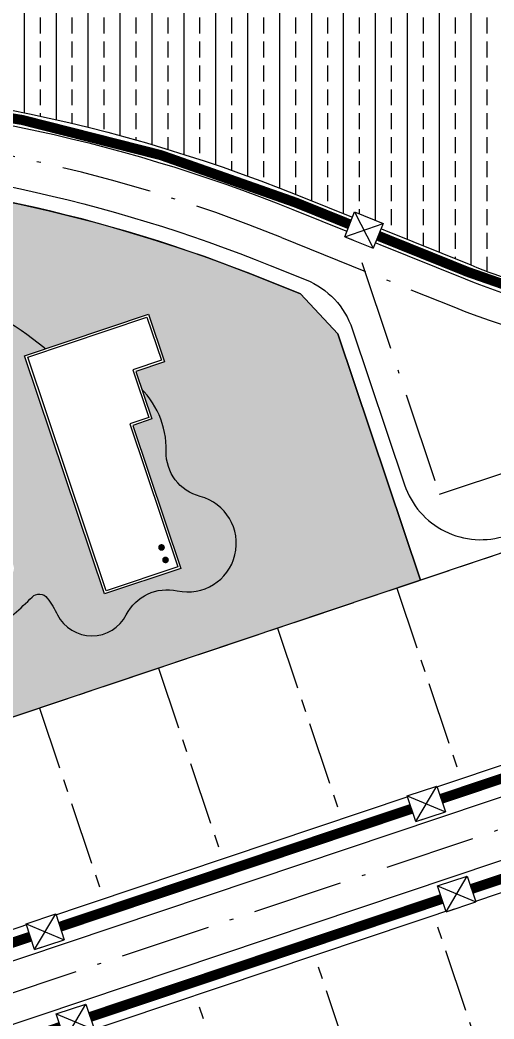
# Model space of a CAD drawing. Header units: metres. Extents: x 566631 to 571261, y 2062953 to 2068466.
# Drawn here: x 568394.4 to 568441.6, y 2066105.5 to 2066204.8 of the extents above; entities that cross this region are included whole.
import ezdxf

# ---------------------------------------------------------------- set-up
doc = ezdxf.new("R2010")
doc.units = ezdxf.units.M
doc.linetypes.add('ACAD_ISO10W100', pattern=[18.5, 12, -3, 0.5, -3])
doc.linetypes.add('CENTER', pattern=[2, 1.25, -0.25, 0.25, -0.25])
for name, color, linetype in [('bonen', 34, 'CONTINUOUS'), ('BoThamCo', 94, 'CONTINUOUS'), ('ChiaLo', 128, 'CENTER'), ('D-TT', 2, 'CONTINUOUS'), ('ddc', 32, 'CONTINUOUS'), ('hacth sdd', 8, 'CONTINUOUS'), ('hatchViaHe+LogDg', 129, 'CONTINUOUS'), ('LogDg', 7, 'CONTINUOUS'), ('nha', 20, 'CONTINUOUS'), ('TimDg', 222, 'CONTINUOUS'), ('TTLL', 170, 'CONTINUOUS'), ('ViaHeS', 32, 'CONTINUOUS')]:
    doc.layers.add(name, color=color, linetype=linetype)
doc.styles.get("Standard").update_dxf_attribs({"font": 'VHARIALN.TTF'})
doc.linetypes.add('Thong tin', pattern='A,12.7,-5.08,["TTLL",Standard,S=2.54,R=0,X=-2.54,Y=-1.27],-9.08', length=26.86)

# ---------------------------------------------------------------- blocks, each defined once
blk = doc.blocks.new('nhatre')
at = {"color": 240}
for points in [[(0, 3.2585489861958195e-11), (-5.72682454592454, 17.06468518970329), (-29.148342501028296, 9.204538785240878), (-30.13095585487346, 10.165649043141187), (-31.679726466635415, 11.208089421734577), (-33.43674096614461, 11.91259333731022), (-35.86016841100849, 12.248005630702231), (-37.12036549889389, 12.158564450794636), (-38.698956537384554, 11.784369883453422), (-39.607023512558214, 11.423175312895332), (-41.3168657860526, 10.384956505743425), (-42.72197435360165, 9.028776057731207), (-43.640983070902294, 7.692526915817027), (-44.26104730749153, 6.331743787384312), (-44.52949280790493, 5.4362482580925615), (-44.75978875986312, 3.9654140881641027), (-50.2846136521548, 2.111309986135737), (-44.55778910595586, -14.95337520353496)], [(21.362674484727904, 2.7657449846759263), (33.68716934372356, 6.90178493433632), (35.2779539400506, 2.1615946044986742), (32.43383974164166, 1.2071238464796537), (34.02462433776616, -3.5330664837630685), (32.128548205729835, -4.169380322172358), (36.90090199410333, -18.389951313710693), (29.316597465249128, -20.935206667752944)]]:
    blk.add_wipeout(points, dxfattribs=at).dxf.layer = 'nha'
at = {"layer": 'nha', "color": 240, "linetype": 'Continuous'}
blk.add_lwpolyline([(-5.726824545999989, 17.06468518963084), (0, 0), (-44.5577891060384, -14.95337520353496), (-50.2846136521548, 2.111309986095876), (-44.75978875986766, 3.965414087986574, -0.6661001627274635), (-29.1483425013721, 9.20453878538683), (-5.726824545999989, 17.06468518963084)], format="xyb", close=True, dxfattribs=at)
at = {"layer": 'nha', "color": 10, "ltscale": 3}
blk.add_lwpolyline([(-6.041765119414777, 16.43158769677393), (-0.6330974926240742, 0.3149405734147877), (-44.24284853262361, -14.32027771067806), (-49.65151615953073, 1.796369412681088), (-44.27830800216179, 3.599591682897881, -0.6947976124291555), (-29.31166633975226, 8.622323124203831)], format="xyb", close=True, dxfattribs=at)
at = {"layer": 'nha', "const_width": 0.331751152141547}
for points in [[(-7.165862123947591, 14.81035192543641, -1), (-6.834112219279632, 14.80944195715711, -1)], [(-8.487478835042566, 14.27469657780603, -1), (-8.155728930374607, 14.27378660952672, -1)], [(-6.3456094362773, 13.21727400366217, -1), (-6.013859531609342, 13.21636403538287, -1)], [(34.81178679759614, -16.31168329762295, -1), (35.1435367022641, -16.31259326590225, -1)], [(35.20997053047176, -17.54902250692248, -1), (35.54172043513972, -17.54993247520179, -1)]]:
    blk.add_lwpolyline(points, format="xyb", close=True, dxfattribs=at)
at = {"layer": 'nha', "color": 240, "linetype": 'Continuous'}
blk.add_lwpolyline([(21.3626744847279, 2.765744984615594), (33.68716934369877, 6.90178493433632), (35.27795393986162, 2.16159460414201), (32.43383974162862, 1.20712384628132), (34.02462433767505, -3.53306648414582), (32.12854820571374, -4.169380322564393), (36.90090199408587, -18.38995131384581), (29.31659746530931, -20.93520666752011)], close=True, dxfattribs=at)
at = {"layer": 'nha', "color": 10, "ltscale": 3}
blk.add_lwpolyline([(21.67922323115636, 2.608274698024616), (33.52969905699138, 6.585236188024282), (34.96140519343317, 2.319064890732989), (32.11729099531658, 1.364594132872298), (33.70807559136301, -3.375596197554842), (31.81199945928529, -4.011910035973415), (36.58435324765742, -18.23248102725483), (29.47406775213312, -20.61865792120807)], close=True, dxfattribs=at)
blk = doc.blocks.new('hgtc')
at = {"color": 11, "linetype": 'Continuous'}
blk.add_wipeout([(-1.53, 1.3274999999999988), (1.529999999984283, 1.327500000188592), (1.5299999999999996, -1.3275), (-1.53, -1.3275), (-1.5299999999842842, 1.327500000188592)], dxfattribs=at).dxf.layer = 'D-TT'
at = {"layer": 'D-TT', "color": 11, "linetype": 'Continuous'}
for p, q in [((-1.53, -1.3275), (-1.53, 1.3275)), ((-1.53, 1.3275), (1.53, 1.3275)), ((-1.53, 1.3275), (1.53, -1.3275)), ((-1.53, -1.3275), (1.53, 1.3275)), ((1.53, 1.3275), (1.53, -1.3275)), ((-1.53, -1.3275), (1.53, -1.3275))]:
    blk.add_line(p, q, dxfattribs=at)
at = {"layer": 'D-TT', "color": 11, "linetype": 'Continuous', "flags": 128}
for points in [[(-1.53, -1.3275), (-1.53, 1.3275), (-1.405566792644095, 1.3275)], [(-1.53, -1.3275), (-0.6722961259656586, -1.3275)]]:
    blk.add_lwpolyline(points, dxfattribs=at)

msp = doc.modelspace()

# ---------------------------------------------------------------- hatches: boundary and pattern name
at = {"layer": 'hacth sdd'}
h = msp.add_hatch(dxfattribs=at)
h.set_pattern_fill('BRASS', color=57, scale=0.5, angle=90, style=0)
h.set_pattern_definition([(90, (0, 0), (-3.175, 1.944126793646423e-16), []), (90, (-1.5875, 9.720633968232115e-17), (-3.175, 1.944126793646423e-16), [1.5875, -0.79375])])
edge = h.paths.add_edge_path()
edge.add_arc((568362.6608756616, 2066039.89819789), 158.9999999984955, 68.04193819016302, 91.08982622721192, ccw=False)
edge.add_line((568422.1154009642, 2066187.363988569), (568439.2489703782, 2066180.456161123))
edge.add_arc((568466.1717742933, 2066247.233122951), 72.00000001077537, 248.0419381899477, 264.4175734889104)
edge.add_line((568459.1677839415, 2066175.57459854), (568462.792557461, 2066180.071247777))
edge.add_line((568462.792557461, 2066180.071247777), (568442.8193369394, 2066250.431781298))
edge.add_arc((568439.9333630746, 2066249.612540887), 2.99999999997964, 15.8476354853459, 102.1474274815799)
edge.add_line((568439.3020794753, 2066252.545369047), (568382.4170585736, 2066240.30101692))
edge.add_arc((568394.5166608976, 2066184.088477182), 57.50000000198335, 102.1474274855162, 106.3082708447022)
edge.add_line((568378.3703586068, 2066239.274951273), (568349.8913585803, 2066230.942646106))
edge.add_arc((568350.7337743518, 2066228.063351805), 3.000000000099583, 106.3082708397683, 198.6598397999182)
edge.add_line((568347.891470037, 2066227.103504847), (568356.7373460908, 2066200.909045969))
edge.add_arc((568359.5796504054, 2066201.868892927), 3.000000000023455, 198.6598398090555, 271.0898262283638)
h = msp.add_hatch(dxfattribs=at)
h.set_pattern_fill('CROSS', color=64, scale=0.05, style=0)
h.set_pattern_definition([(0, (568315.8228123774, 2066116.215882798), (0.3175, 0.3175), [0.15875, -0.4762500000000001]), (90, (568315.9021873773, 2066116.136507798), (-0.3175, 0.3175), [0.15875, -0.4762500000000001])])
edge = h.paths.add_edge_path()
edge.add_arc((568374.4880133285, 2066179.915038238), 0.999999999925379, 201.6188771854548, 284.42378129806355, ccw=False)
edge.add_arc((568393.8367259139, 2066187.583110557), 21.81278481597848, 174.6951286511652, 201.6188771869461, ccw=False)
edge.add_arc((568362.6608756605, 2066039.89819789), 149.9999999993187, 68.04193818978592, 86.385488736696, ccw=False)
edge.add_line((568418.7500504754, 2066179.016868342), (568422.2952116318, 2066177.587547868))
edge.add_line((568422.2952116318, 2066177.587547868), (568426.0320557985, 2066173.621650174))
edge.add_line((568426.0320557985, 2066173.621650174), (568434.2603601395, 2066149.103102051))
edge.add_line((568434.2603601395, 2066149.103102051), (568336.2636363328, 2066116.215882798))
edge.add_line((568336.2636363328, 2066116.215882798), (568315.8228123774, 2066177.125069558))
edge.add_line((568315.8228123774, 2066177.125069558), (568318.990510796, 2066183.400460005))
edge.add_arc((568362.6608756612, 2066039.898197889), 149.9999999990693, 92.148045374503, 106.925964897554, ccw=False)
edge.add_arc((568349.3423965086, 2066195.934527059), 9.846460166585176, 258.6155566578858, 321.4094825524702, ccw=False)
edge.add_arc((568344.6647278566, 2066172.703060909), 13.85125287745285, 78.615770872449, 89.99949505888881)
edge.add_arc((568344.6647278557, 2066172.703060909), 13.8512528772257, 89.99949505503636, 90.00050494496362)
edge.add_arc((568344.6647278556, 2066172.703060909), 13.85125287722569, 90.00050494448207, 119.2967448274512)
edge.add_arc((568329.9419140731, 2066198.942299432), 16.23626752430303, 261.5318492058121, 299.2967448275052, ccw=False)
edge.add_arc((568326.9089768719, 2066178.570987017), 4.35958345465691, 81.53184920617153, 145.0893425953785)
edge.add_arc((568316.7063602204, 2066185.69125266), 8.081942551472041, 286.12875255873865, 325.0893425965369, ccw=False)
edge.add_arc((568319.4292059185, 2066176.275543318), 1.719560961607053, 106.1294375398203, 253.871127274707)
edge.add_arc((568317.1188946032, 2066168.286394373), 6.596931041727926, 22.228567689825923, 73.87112726951273, ccw=False)
edge.add_line((568323.2255554398, 2066170.782029081), (568328.952379986, 2066153.717343891))
edge.add_arc((568332.9652271938, 2066152.931076081), 4.089151474593239, 168.9140453128819, 271.2777652626581)
edge.add_arc((568333.0787120268, 2066147.843190084), 0.9999999999690166, -4.595597125722179, 91.27776526718219, ccw=False)
edge.add_arc((568348.5533639737, 2066146.599412506), 14.52455588873749, 175.4047430773319, 217.2691016131653)
edge.add_arc((568329.4589439828, 2066132.069628849), 9.469432689333168, -15.422540864328425, 37.26910161480458, ccw=False)
edge.add_arc((568343.5422691569, 2066128.184473237), 5.139964358086176, 164.5774591382792, 359.7117980665705)
edge.add_arc((568357.1420989688, 2066128.116064528), 8.460037504624259, 115.26933780174741, 179.7117980690453, ccw=False)
edge.add_arc((568353.9576030927, 2066134.862259425), 0.9999999998138417, 18.458390658384985, 115.2693377985058, ccw=False)
edge.add_arc((568359.0301493582, 2066136.555414461), 4.347663002698145, 198.4583906798744, 292.508034392715)
edge.add_arc((568370.0962805636, 2066109.850188786), 24.55957377602217, 87.56829640733389, 112.50820035247821, ccw=False)
edge.add_arc((568371.2920473401, 2066138.007916837), 3.623532993059924, 267.5682964077096, 324.5494564873241)
edge.add_arc((568376.6876863749, 2066134.166267619), 2.999999999957422, 100.3488029838307, 144.5494564870738, ccw=False)
edge.add_arc((568369.5951083755, 2066173.006119623), 36.48213224235558, 280.348802984416, 283.7268595787393)
edge.add_arc((568378.9639645134, 2066134.651676581), 2.999999999960219, 49.56388716645512, 103.72685958206472, ccw=False)
edge.add_arc((568384.8013623592, 2066141.501843469), 6.000000000142632, 229.5638871653588, 361.9665655720671)
edge.add_arc((568393.7960603874, 2066141.81072432), 2.999999999987572, 127.80381038913399, 181.9672172630626, ccw=False)
edge.add_arc((568369.5951083753, 2066173.006119623), 36.48213224231846, 307.8038103902164, 315.4814870023857)
edge.add_arc((568396.3207659562, 2066146.725909116), 0.999999999977422, 35.93881739166562, 135.4814870014953, ccw=False)
edge.add_arc((568387.0234632253, 2066139.986180186), 12.48319572723816, 27.010560487385987, 35.93881739130097, ccw=False)
edge.add_arc((568401.5632922717, 2066147.398012035), 3.836788343122747, 207.0111317779231, 332.9890956245673)
edge.add_arc((568409.0652830085, 2066143.573792803), 4.583693694569495, 77.51633097615138, 152.9894806377173, ccw=False)
edge.add_arc((568411.0995026837, 2066152.761957682), 4.826961092639358, 257.5163309791333, 435.2020956942576)
edge.add_arc((568413.4923890344, 2066161.820060818), 4.541877549947676, 178.5995451841966, 255.2022577865386, ccw=False)
edge.add_arc((568400.445101288, 2066162.139033294), 8.509308640529126, 358.5995451816963, 458.3307213039406)
edge.add_arc((568399.0673284451, 2066171.548002037), 0.9999999999579564, 226.4923816949367, 278.33072132595714, ccw=False)
edge.add_arc((568377.071798381, 2066148.375090998), 30.94975976190595, 46.49318466545847, 88.25805274364552)
edge.add_arc((568377.6563748919, 2066167.596313692), 11.71964973774953, 88.25814576894605, 104.4239110372673)
edge.add_arc((568374.4880051254, 2066179.915036128), 0.9999999998776491, 284.4227460253744, 284.424266598385)
edge = h.paths.add_edge_path(flags=17)
edge.add_arc((568344.8057147624, 2066139.003304279), 10.08586408333813, 38.86668018126034, 79.28303511779063)
edge.add_arc((568340.2034465739, 2066114.68595681), 34.8348895270166, 79.283035116076, 83.9013619175039)
edge.add_arc((568343.7980799875, 2066148.329356756), 0.9999999998546977, 83.9013619154217, 209.1601238855544)
edge.add_arc((568350.2717882212, 2066151.941479504), 8.413253606960518, 209.1601238708515, 282.5295546970318)
edge.add_arc((568351.880043068, 2066144.704778226), 1.00000000003218, 282.5295546959943, 398.866680186918)
at = {"layer": 'hatchViaHe+LogDg'}
h = msp.add_hatch(dxfattribs=at)
h.set_pattern_fill('PHANTSQR', color=256, angle=322.0000000000001, style=0, pattern_type=2)
h.set_pattern_definition([(322.0000000000001, (568317.7726858172, 2066123.043488254), (0.6156614753256582, 0.788010753606722), [0.18, -0.15, 0.18, -0.15, 0.18, -0.16]), (52.00000000000006, (568318.5469086285, 2066122.540120556), (-0.788010753606722, 0.6156614753256582), [0.18, -0.15, 0.18, -0.15, 0.18, -0.16])])
edge = h.paths.add_edge_path()
edge.add_arc((568399.0673284451, 2066171.548002038), 0.9999999999579564, 226.4923816949367, 278.33072132595714, ccw=False)
edge.add_arc((568377.071798381, 2066148.375090999), 30.94975976190595, 46.49318466545847, 88.25805274364552)
edge.add_arc((568377.6563748919, 2066167.596313692), 11.71964973774953, 88.25814576894605, 104.4239110372673)
edge.add_arc((568374.4880051254, 2066179.915036129), 0.9999999998776491, 284.4227460253744, 284.424266598385)
edge.add_arc((568374.4880133285, 2066179.915038239), 0.999999999925379, 201.6188771854548, 284.42378129806355, ccw=False)
edge.add_arc((568393.836725914, 2066187.583110558), 21.81278481608671, 174.6951286524114, 201.6188771868335, ccw=False)
edge.add_arc((568362.6608756608, 2066039.89819789), 149.9999999992966, 86.38548873682915, 92.14804537441078)
edge.add_arc((568349.3423965084, 2066195.93452706), 9.846460166585176, 258.6155566585498, 321.4094825524702, ccw=False)
edge.add_arc((568344.6647278566, 2066172.703060909), 13.85125287745285, 78.615770872449, 89.99949505888881)
edge.add_arc((568344.6647278557, 2066172.70306091), 13.8512528772257, 89.99949505503636, 90.00050494496362)
edge.add_arc((568344.6647278556, 2066172.70306091), 13.85125287722569, 90.00050494448207, 119.2967448274512)
edge.add_arc((568329.9419140731, 2066198.942299432), 16.23626752430303, 261.5318492058121, 299.2967448275052, ccw=False)
edge.add_arc((568326.9089768719, 2066178.570987018), 4.35958345465691, 81.53184920617153, 145.0893425953785)
edge.add_arc((568316.7063602204, 2066185.691252661), 8.081942551472041, 286.12875255873865, 325.0893425965369, ccw=False)
edge.add_arc((568319.4292059185, 2066176.275543318), 1.719560961607053, 106.1294375398203, 253.871127274707)
edge.add_arc((568317.1188946032, 2066168.286394373), 6.596931041727926, 22.228567689825923, 73.87112726951273, ccw=False)
edge.add_line((568323.2255554398, 2066170.782029081), (568328.952379986, 2066153.717343892))
edge.add_arc((568332.9652271938, 2066152.931076082), 4.089151474593239, 168.9140453128819, 271.2777652626581)
edge.add_arc((568333.0787120268, 2066147.843190084), 0.9999999999690166, -4.595597125722179, 91.27776526718219, ccw=False)
edge.add_arc((568348.5533639737, 2066146.599412506), 14.52455588873749, 175.4047430773319, 217.2691016131653)
edge.add_arc((568329.4589439828, 2066132.06962885), 9.469432689333168, -15.422540864328425, 37.26910161480458, ccw=False)
edge.add_arc((568343.5422691569, 2066128.184473237), 5.139964358086176, 164.5774591382792, 359.7117980665705)
edge.add_arc((568357.1420989688, 2066128.116064529), 8.460037504624259, 115.26933780174741, 179.7117980690453, ccw=False)
edge.add_arc((568353.9576030927, 2066134.862259426), 0.9999999998138417, 18.458390658384985, 115.2693377985058, ccw=False)
edge.add_arc((568359.0301493582, 2066136.555414461), 4.347663002698145, 198.4583906798744, 292.508034392715)
edge.add_arc((568370.0962805636, 2066109.850188787), 24.55957377602217, 87.56829640733389, 112.50820035247821, ccw=False)
edge.add_arc((568371.2920473401, 2066138.007916837), 3.623532993059924, 267.5682964077096, 324.5494564873241)
edge.add_arc((568376.6876863749, 2066134.166267619), 2.999999999957422, 100.3488029838307, 144.5494564870738, ccw=False)
edge.add_arc((568369.5951083755, 2066173.006119623), 36.48213224235558, 280.348802984416, 283.7268595787393)
edge.add_arc((568378.9639645134, 2066134.651676581), 2.999999999960219, 49.56388716645512, 103.72685958206472, ccw=False)
edge.add_arc((568384.8013623592, 2066141.501843469), 6.000000000142632, 229.5638871653588, 361.9665655720671)
edge.add_arc((568393.7960603874, 2066141.81072432), 2.999999999987572, 127.80381038913399, 181.9672172630626, ccw=False)
edge.add_arc((568369.5951083753, 2066173.006119623), 36.48213224231846, 307.8038103902164, 315.4814870023857)
edge.add_arc((568396.3207659562, 2066146.725909116), 0.999999999977422, 35.93881739166562, 135.4814870014953, ccw=False)
edge.add_arc((568387.0234632253, 2066139.986180187), 12.48319572723816, 27.010560487385987, 35.93881739130097, ccw=False)
edge.add_arc((568401.5632922717, 2066147.398012036), 3.836788343122747, 207.0111317779231, 332.9890956245673)
edge.add_arc((568409.0652830085, 2066143.573792804), 4.583693694569495, 77.51633097615138, 152.9894806377173, ccw=False)
edge.add_arc((568411.0995026837, 2066152.761957682), 4.826961092639358, 257.5163309791333, 435.2020956942576)
edge.add_arc((568413.4923890344, 2066161.820060818), 4.541877549947676, 178.5995451841966, 255.2022577865386, ccw=False)
edge.add_arc((568400.445101288, 2066162.139033295), 8.509308640529126, 358.5995451816963, 458.3307213039406)
edge = h.paths.add_edge_path(flags=16)
edge.add_arc((568344.8057147624, 2066139.003304279), 10.08586408333813, 38.86668018126034, 79.28303511779063)
edge.add_arc((568340.2034465739, 2066114.68595681), 34.8348895270166, 79.283035116076, 83.9013619175039)
edge.add_arc((568343.7980799875, 2066148.329356756), 0.9999999998546977, 83.9013619154217, 209.1601238855544)
edge.add_arc((568350.2717882212, 2066151.941479504), 8.413253606960518, 209.1601238708515, 282.5295546970318)
edge.add_arc((568351.880043068, 2066144.704778226), 1.00000000003218, 282.5295546959943, 398.866680186918)
edge = h.paths.add_edge_path(flags=16)
edge.add_arc((568339.9088928836, 2066148.519564176), 1.000000000040097, 18.27365829388844, 90.49880158211906)
edge.add_arc((568340.2034465749, 2066114.68595681), 34.83488952689963, 90.4988015851558, 93.40345360656816)
edge.add_arc((568338.1947861109, 2066148.461170095), 0.9999999999750727, 93.40345359711361, 169.8109556727199)
edge.add_arc((568348.5533639736, 2066146.599412506), 11.52455588879222, 169.8109556796655, 217.2691016141624)
edge.add_arc((568329.4589439831, 2066132.069628849), 12.46943268921089, -15.422540863139375, 37.2691016161632, ccw=False)
edge.add_arc((568343.5422691569, 2066128.184473237), 2.139964357939904, 164.5774591453675, 359.7117980587046)
edge.add_arc((568357.1420989688, 2066128.116064528), 11.4600375045499, 105.45372994844999, 179.7117980663742, ccw=False)
edge.add_arc((568353.821996191, 2066140.125621229), 1.000000000032803, 285.4537299563831, 367.0954927885061)
edge.add_arc((568344.8057147624, 2066139.003304279), 10.08586408321834, 7.095492791586024, 16.12794370346771)
edge.add_arc((568353.5339936786, 2066141.527204693), 0.9999999999573891, 16.1279436898459, 107.3928336974841)
edge.add_arc((568350.2717882211, 2066151.941479504), 9.913253607039794, 198.2736582903032, 287.392833689893, ccw=False)
edge = h.paths.add_edge_path(flags=16)
edge.add_arc((568384.1926435987, 2066147.794268341), 12.5689979883454, 179.9191604959025, 216.2468459117929)
edge.add_arc((568374.8625110242, 2066140.953921815), 1.000000000022839, 216.2468459065079, 279.3324715481161)
edge.add_arc((568369.5951083753, 2066173.006119623), 33.482132242046, 279.332471548215, 282.0569492425265)
edge.add_arc((568375.962332585, 2066143.196409093), 2.999999999945017, 282.0569492408724, 349.1472803058679)
edge.add_arc((568384.801362359, 2066141.501843469), 5.999999999934727, 62.38338966234818, 169.147280303475, ccw=False)
edge.add_arc((568388.9733387339, 2066149.47646654), 2.999999999908204, 242.3833896653034, 309.473720727596)
edge.add_arc((568369.5951083762, 2066173.006119623), 33.48213224207511, 309.4737207249412, 315.6107736357808)
edge.add_arc((568392.8069774267, 2066150.283926724), 0.9999999999776347, 315.6107736381699, 402.0894317660284)
edge.add_arc((568402.6092110124, 2066159.137640807), 12.20878633095088, 203.8959973263117, 222.0894317595894, ccw=False)
edge.add_arc((568390.5326520449, 2066153.787055807), 1.000000000108166, 23.89599731991621, 97.52846089097898)
edge.add_arc((568388.2530815275, 2066171.035899197), 16.39882294950385, 226.9602333361349, 277.5284608976165, ccw=False)
edge.add_arc((568376.3782839768, 2066158.319444378), 1.000000000010949, 46.96023333731762, 131.4119441937969)
edge.add_arc((568370.5954757696, 2066164.87599688), 7.742382482942236, 269.47668949942704, 311.41194418770107, ccw=False)
edge.add_arc((568370.515628406, 2066156.133979042), 1.000000000060582, 89.4766895033813, 208.5052644897139)
edge.add_arc((568355.2343910309, 2066147.835126016), 16.3892834026451, -0.08083950463827705, 28.50526448773462, ccw=False)
edge = h.paths.add_edge_path(flags=16)
edge.add_arc((568384.8013623591, 2066141.501843469), 3, 0, 360)
edge = h.paths.add_edge_path(flags=16)
edge.add_arc((568377.0717983808, 2066148.375090998), 25.94975976227697, 51.28836737136308, 87.94397832352973)
edge.add_arc((568377.966912103, 2066173.308788751), 0.9999999999577215, 87.94397831433774, 203.0696503820263)
edge.add_arc((568361.1877053112, 2066166.162353152), 17.23768961059174, -7.785963111052297, 23.069650379623113, ccw=False)
edge.add_arc((568370.5954757694, 2066164.875996879), 7.742382482681267, 345.6568013247453, 352.2140368977917, ccw=False)
edge.add_arc((568379.0653514483, 2066162.710250481), 0.9999999999580567, 165.6568013176908, 222.1819379737871)
edge.add_arc((568388.2530815277, 2066171.035899197), 13.39882294984984, 222.1819379711709, 275.3446042557223)
edge.add_arc((568389.407978846, 2066158.690980293), 0.9999999997863567, 275.3446042544562, 361.9378496704984)
edge.add_arc((568402.609211013, 2066159.137640806), 12.20878633103779, 138.7691759128131, 181.9378496545171, ccw=False)
edge.add_arc((568392.6754053915, 2066167.84347461), 1.000000000238965, 318.769175899653, 411.2883673660833)
edge = h.paths.add_edge_path(flags=16)
edge.add_arc((568365.6635555935, 2066142.776656997), 3.961037909650564, 238.2756880653081, 316.6993465349723)
edge.add_arc((568366.8149380513, 2066141.691624264), 2.3789577608187, 316.6993465369341, 403.3006534671469)
edge.add_arc((568372.6052474503, 2066147.148260495), 5.577332951287783, 175.7126380411313, 223.3006534667772, ccw=False)
edge.add_arc((568360.1851065963, 2066148.079380556), 6.877661364252014, 355.7126380400841, 411.1921444413114)
edge.add_arc((568369.7912603243, 2066160.023672348), 8.450231376032955, 216.4340669997942, 231.1921444410673, ccw=False)
edge.add_arc((568360.9346104132, 2066153.485854946), 2.558097472472329, 36.43406699939815, 143.5659330006019)
edge.add_arc((568362.5897087741, 2066152.264091528), 4.615293727960387, 143.5659330018909, 216.4340670004346)
edge.add_arc((568354.9704452228, 2066146.639690164), 4.855031914024902, -6.807771484610726, 36.43406699978078, ccw=False)
edge.add_arc((568366.1907087207, 2066145.300211186), 6.444902461614138, 173.1922285161122, 246.1107145866327)

# ---------------------------------------------------------------- linework, layer by layer
at = {"layer": 'bonen'}
msp.add_lwpolyline([(568391.9571815855, 2066144.18106707, 0.03351272157281711), (568395.607742017, 2066147.427048804, -0.4638805302441449), (568397.1304101486, 2066147.312830134, -0.03897658930198115), (568398.1450273109, 2066145.655482424, 0.6126685380693505), (568404.9815641484, 2066145.655495991, -0.3417582728938056), (568410.0561003438, 2066148.049117249, 0.9800057052298644), (568412.3323587206, 2066157.42882166, -0.3472719126320103), (568408.9518681624, 2066161.931064823, 0.4648804197709173), (568399.2122151975, 2066170.558553793, -0.2301253388827088), (568398.3788774265, 2066170.8227192, 0.1842780475712122), (568378.0126101554, 2066179.310548043, 0.0706536729639523)], format="xyb", dxfattribs=at)
at = {"layer": 'BoThamCo'}
for points in [[(568372.1173687205, 2066189.599816915, -0.08021019284736235), (568418.7500504754, 2066179.016868342), (568422.2952116318, 2066177.587547868), (568426.0320557985, 2066173.621650174), (568434.2603601395, 2066149.103102051), (568336.2636363328, 2066116.215882798)], [(568391.9571815855, 2066144.18106707, 0.03351272157281711), (568395.607742017, 2066147.427048804, -0.4638805302441449), (568397.1304101486, 2066147.312830134, -0.03897658930198115), (568398.1450273109, 2066145.655482423, 0.6126685380693505), (568404.9815641484, 2066145.65549599, -0.3417582728938056), (568410.0561003438, 2066148.049117249, 0.9800057052298644), (568412.3323587206, 2066157.428821659, -0.3472719126320103), (568408.9518681624, 2066161.931064822, 0.4648804197709173), (568399.2122151975, 2066170.558553793, -0.2301253388827088), (568398.3788774265, 2066170.8227192, 0.1842780475712122), (568378.0126101554, 2066179.310548042, 0.0706536729639523)]]:
    msp.add_lwpolyline(points, format="xyb", dxfattribs=at)
at = {"layer": 'ChiaLo', "ltscale": 5}
for points in [[(568465.4930266943, 2066159.584631566), (568336.2636363329, 2066116.215882798)], [(568431.8902649743, 2066148.307709754), (568438.2534033587, 2066129.346948433)], [(568420.0397891483, 2066144.330748264), (568426.4029275327, 2066125.369986942)], [(568408.1893133223, 2066140.353786773), (568414.5524517066, 2066121.393025452)], [(568396.3388374962, 2066136.376825283), (568402.7019758805, 2066117.416063962)], [(568448.2865127282, 2066077.863892447), (568435.5602359594, 2066115.785415091)], [(568436.4360369021, 2066073.886930957), (568423.7097601333, 2066111.8084536)], [(568424.5855610762, 2066069.909969467), (568411.8592843072, 2066107.83149211)]]:
    msp.add_lwpolyline(points, dxfattribs=at)
at = {"layer": 'ddc'}
msp.add_lwpolyline([(568359.6367101325, 2066198.869435611, -0.1009057792496265), (568422.1154009642, 2066187.363988569), (568439.2489703782, 2066180.456161123, 0.07157403480132897), (568459.1677839415, 2066175.57459854), (568462.792557461, 2066180.071247777), (568442.8193369394, 2066250.431781298, 0.3954223151238745), (568439.3020794753, 2066252.545369047), (568382.4170585736, 2066240.30101692, 0.01815709902039836), (568378.3703586068, 2066239.274951273), (568349.8913585803, 2066230.942646106, 0.4262864022203151), (568347.891470037, 2066227.103504847), (568356.7373460908, 2066200.909045969, 0.3269952061028705), (568359.6367101325, 2066198.869435612)], format="xyb", dxfattribs=at)
at = {"layer": 'LogDg'}
msp.add_lwpolyline([(568492.4516431224, 2066097.561467824), (568484.2501082047, 2066126.453371955, 0.4281041090882073), (568474.0089225447, 2066131.853035387), (568350.2303773209, 2066090.313563479, 0.4142135623730951), (568345.191328146, 2066080.184003596), (568354.736035723, 2066051.742861613, 0.4142135623733157), (568364.8655956053, 2066046.703812439), (568487.3009681699, 2066087.792522199, 0.4004581229564053), (568492.4516431226, 2066097.561467824)], format="xyb", dxfattribs=at)
at = {"layer": 'TimDg', "linetype": 'ACAD_ISO10W100', "ltscale": 0.75}
for points in [[(568338.8474878361, 2066089.657951565), (568682.1622560618, 2066204.872701785, 0.05082929117719046), (568687.7039373681, 2066207.383150169), (568920.2160115128, 2066342.657879992)], [(568340.2791939727, 2066085.391780268), (568683.5939621984, 2066200.606530488, 0.05082929117633628), (568689.9668957004, 2066203.49354613), (568922.4789698452, 2066338.768275952)], [(568157.5557596841, 2066105.710941951), (568212.7894297703, 2066137.232844915, -0.007182528180887247), (568216.675602834, 2066139.377277954), (568288.3320348383, 2066177.585796716), (568311.6934767585, 2066185.749403743, -0.1818206019973283), (568420.4327257198, 2066183.190428456), (568437.5662951339, 2066176.282601009, 0.1343308360150078), (568477.6707636977, 2066171.602287677)]]:
    msp.add_lwpolyline(points, format="xyb", dxfattribs=at)
msp.add_lwpolyline([(568428.4005350058, 2066180.70806388), (568436.1403545428, 2066157.645093684), (568477.6758935307, 2066171.584216591)], dxfattribs=at)
at = {"layer": 'ViaHeS'}
msp.add_lwpolyline([(568486.6554240078, 2066096.008488852), (568483.2806343631, 2066089.607747814), (568363.9111248472, 2066049.547926637), (568357.5801499207, 2066052.697332371), (568348.0354423441, 2066081.138474353), (568351.1848480783, 2066087.46944928), (568472.3452544732, 2066128.130286656), (568478.450845489, 2066124.91111481)], close=True, dxfattribs=at)

# ---------------------------------------------------------------- next in the draw order: block references
at = {"layer": 'nha', "color": 240}
msp.add_blockref('nhatre', (568373.510169092, 2066168.670719095), dxfattribs=at)

# ---------------------------------------------------------------- next in the draw order: linework, layer by layer
at = {"layer": 'LogDg'}
for points in [[(568190.4433477191, 2066336.124961193), (568087.1175680525, 2066325.476758431, 0.3385707040953746), (568080.0427665405, 2066318.811430926), (568076.9374859699, 2066299.844037324, 0.1285739781630548), (568082.6982647942, 2066238.389727046), (568087.6138244256, 2066224.890500271, 0.03940831779777648), (568095.5832186692, 2066207.420983585), (568108.4264540528, 2066184.284949824), (568154.5952096991, 2066115.988707688, 0.3921698669849509), (568165.1882010908, 2066113.52095352), (568211.302442538, 2066139.838390726, -0.007182528180872064), (568215.2640752728, 2066142.024463242), (568287.1243247314, 2066180.341661194), (568310.7038185275, 2066188.581465993, -0.181820601997487), (568421.554509216, 2066185.972801865), (568438.6880786301, 2066179.064974418, 0.0837549348506991), (568462.5716542951, 2066173.82134503, 0.5131316347388473), (568468.6374893714, 2066181.452624049), (568413.3469069469, 2066376.227165993, 0.4122283922928087), (568401.0615025312, 2066383.134577884), (568318.6645710964, 2066360.347333292, -0.02056742908481931), (568278.1369915493, 2066350.914404064), (568232.9186974348, 2066342.332728763, -0.02121833569474227), (568190.4433477435, 2066336.124961196, 0.02121833569474227)], [(568422.859921314, 2066178.977195278, -0.2193631504539343), (568427.4528031863, 2066174.102788207), (568432.6599265059, 2066158.586699059, 0.4142135623759975), (568442.7894863884, 2066153.547649884), (568465.6706953787, 2066161.226471253, -0.4281041090886646), (568475.9118810387, 2066155.826807821), (568478.2356492653, 2066147.640768317, -0.4004581229564053), (568473.084974313, 2066137.871822692), (568348.3214358054, 2066096.001791875, -0.4142135623725056), (568338.191875923, 2066101.040841049), (568313.1488570473, 2066175.663562573, -0.4208281564769345), (568317.7080974542, 2066184.575417006, -0.1728137847488067), (568419.3109422235, 2066180.408055046), (568422.859921314, 2066178.977195278)]]:
    msp.add_lwpolyline(points, format="xyb", dxfattribs=at)
at = {"layer": 'TTLL', "color": 170, "linetype": 'Thong tin', "const_width": 1}
for points in [[(568665.1604684712, 2066204.156388558), (568354.2504053658, 2066099.816498239)], [(568668.1703246554, 2066195.187675125), (568357.2602615524, 2066090.847784807)]]:
    msp.add_lwpolyline(points, dxfattribs=at)
msp.add_lwpolyline([(568169.4540220858, 2066116.816018728), (568210.9319808183, 2066140.487525406, -0.007182528180875945), (568214.9124132573, 2066142.683971805), (568286.8234409353, 2066181.028245632), (568310.4572592552, 2066189.287034021, -0.1818206019974367), (568421.8339856192, 2066186.665990627), (568438.9675550335, 2066179.75816318, 0.07287158795485618), (568459.4685265842, 2066174.789998973, 0.006104630888402089), (568462.18980246, 2066174.664193352, 0.2117633085122675), (568466.62684697, 2066176.519817461)], format="xyb", dxfattribs=at)
at = {"layer": 'ViaHeS'}
msp.add_lwpolyline([(568359.6367101325, 2066198.869435611, -0.1009057792496265), (568422.1154009642, 2066187.363988569), (568439.2489703782, 2066180.456161123, 0.07157403480132897), (568459.1677839415, 2066175.57459854), (568462.792557461, 2066180.071247777), (568442.8193369394, 2066250.431781298, 0.3954223151238745), (568439.3020794753, 2066252.545369047), (568382.4170585736, 2066240.30101692, 0.01815709902039836), (568378.3703586068, 2066239.274951273), (568349.8913585803, 2066230.942646106, 0.4262864022203151), (568347.891470037, 2066227.103504847), (568356.7373460908, 2066200.909045969, 0.3269952061028705), (568359.6367101325, 2066198.869435612)], format="xyb", dxfattribs=at)
msp.add_lwpolyline([(568472.4394301514, 2066146.087789345), (568469.1563813031, 2066157.653128459), (568465.4930266936, 2066159.584631567), (568434.2603601395, 2066149.103102052), (568426.0320557986, 2066173.621650174), (568422.2952116319, 2066177.587547869), (568418.7500504752, 2066179.016868342, 0.1713105021006426), (568318.9905107958, 2066183.400460005), (568315.8228123771, 2066177.125069558), (568341.035990121, 2066101.995311807), (568347.3669650477, 2066098.845906073), (568469.0646405064, 2066139.687048307)], format="xyb", close=True, dxfattribs=at)

# ---------------------------------------------------------------- next in the draw order: block references
at = {"layer": 'D-TT', "rotation": 338.041938189585}
msp.add_blockref('hgtc', (568428.6219260987, 2066183.929262487), dxfattribs=at)
at = {"layer": 'D-TT', "xscale": 1.015999999931009, "yscale": 1.016000000061467, "zscale": 1.016, "rotation": 18.22395598907931}
for p in [(568434.833640986, 2066126.859836375), (568437.8434971704, 2066117.891122939), (568396.9121183422, 2066114.133559606), (568399.9219745266, 2066105.16484617)]:
    msp.add_blockref('hgtc', p, dxfattribs=at)

doc.saveas('drawing.dxf')
